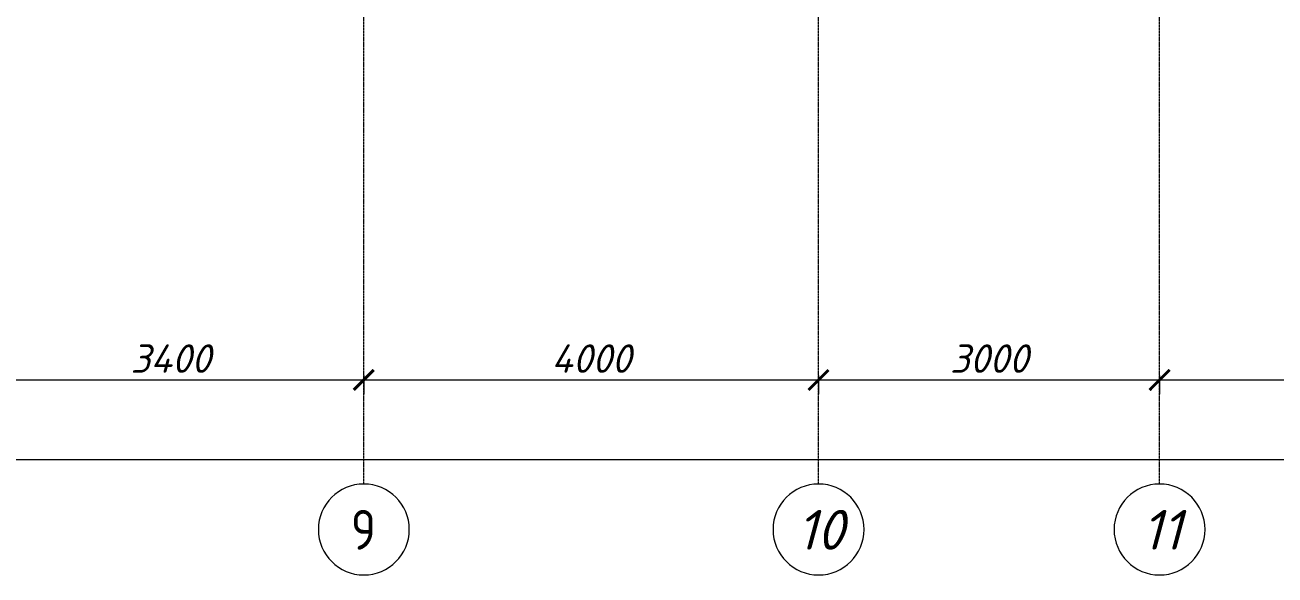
# Model space of a CAD drawing. Header units: millimetres. Extents: x 749182 to 2267578, y 70462 to 311449.
# Drawn here: x 1997650 to 2008646, y 70513 to 75349 of the extents above; entities that cross this region are included whole.
import ezdxf

# ---------------------------------------------------------------- set-up
doc = ezdxf.new("R2010")
doc.units = ezdxf.units.MM
doc.linetypes.add('ADSK_Линия сетки', pattern=[25, 20, -2.5, 0, -2.5])
doc.linetypes.add('осеваяX2', pattern=[4, 2.5, -0.5, 0.5, -0.5])
doc.layers.get('Defpoints').update_dxf_attribs({"color": 255})
doc.layers.add('Оси', color=165, linetype='осеваяX2', lineweight=13)
doc.layers.add('размеры', color=7, linetype='Continuous', lineweight=9)
doc.styles.add('М2', font='isocpeui.ttf')
doc.dimstyles.new('SPDS 1_100', dxfattribs={"dimscale": 100, "dimtxt": 2.5, "dimasz": 1.77, "dimexe": 1.25, "dimexo": 0.625, "dimtad": 1, "dimdec": 0, "dimrnd": 0.001, "dimzin": 9, "dimtxsty": 'М2', "dimblk": 'ARCHTICK', "dimcen": 2.5, "dimdle": 2, "dimclrt": 256, "dimadec": 0, "dimazin": 2, "dimtfac": 0.75, "dimtdec": 0, "dimtmove": 1, "dimatfit": 3, "dimfxl": 0, "dimtolj": 1, "dimlwd": 9, "dimlwe": 9, "dimarcsym": 0})

# ---------------------------------------------------------------- blocks, each defined once
blk = doc.blocks.new('Ось сетки - Круг_Ø8 мм-6577-01 План 1-го этажа маркировочный')
at = {"layer": 'Оси', "linetype": 'Continuous', "lineweight": 20}
for start, end in [(360, 180), (180, 360)]:
    blk.add_arc((0, 0), 4, start, end, dxfattribs=at)
blk = doc.blocks.new('_ArchTick')
at = {"color": 0, "linetype": 'ByBlock', "const_width": 0.15}
blk.add_lwpolyline([(-0.5, -0.5), (0.5, 0.5)], dxfattribs=at)
blk = doc.blocks.new('*D2879')
at = {"layer": 'Defpoints', "color": 0, "lineweight": 20, "transparency": 16777216}
for p in [(1997230, 72328), (2000630, 72328), (2000630, 72228)]:
    blk.add_point(p, dxfattribs=at)
at = {"layer": 'размеры', "color": 0, "lineweight": 9, "transparency": 16777216}
for p, q in [((1997230, 72266), (1997230, 72103)), ((2000630, 72266), (2000630, 72103)), ((1997030, 72228), (2000830, 72228))]:
    blk.add_line(p, q, dxfattribs=at)
at = {"layer": 'размеры', "color": 0, "lineweight": 9, "transparency": 16777216, "xscale": 177, "yscale": 177, "zscale": 177, "rotation": 180}
blk.add_blockref('_ArchTick', (1997230, 72228), dxfattribs=at)
at = {"layer": 'размеры', "color": 0, "lineweight": 9, "transparency": 16777216, "xscale": 177, "yscale": 177, "zscale": 177}
blk.add_blockref('_ArchTick', (2000630, 72228), dxfattribs=at)
at = {"layer": 'размеры', "lineweight": 20, "transparency": 16777216, "insert": (1998930, 72416), "char_height": 250, "width": 625.93, "attachment_point": 5, "style": 'М2'}
blk.add_mtext('\\A1;3400', dxfattribs=at)
blk = doc.blocks.new('*D2880')
at = {"layer": 'Defpoints', "color": 0, "lineweight": 20, "transparency": 16777216}
for p in [(2000630, 72328), (2004630, 72328), (2004630, 72228)]:
    blk.add_point(p, dxfattribs=at)
at = {"layer": 'размеры', "color": 0, "lineweight": 9, "transparency": 16777216}
for p, q in [((2000630, 72266), (2000630, 72103)), ((2004630, 72266), (2004630, 72103)), ((2000430, 72228), (2004830, 72228))]:
    blk.add_line(p, q, dxfattribs=at)
at = {"layer": 'размеры', "color": 0, "lineweight": 9, "transparency": 16777216, "xscale": 177, "yscale": 177, "zscale": 177, "rotation": 180}
blk.add_blockref('_ArchTick', (2000630, 72228), dxfattribs=at)
at = {"layer": 'размеры', "color": 0, "lineweight": 9, "transparency": 16777216, "xscale": 177, "yscale": 177, "zscale": 177}
blk.add_blockref('_ArchTick', (2004630, 72228), dxfattribs=at)
at = {"layer": 'размеры', "lineweight": 20, "transparency": 16777216, "insert": (2002630, 72416), "char_height": 250, "width": 625.93, "attachment_point": 5, "style": 'М2'}
blk.add_mtext('\\A1;4000', dxfattribs=at)
blk = doc.blocks.new('*D2881')
at = {"layer": 'Defpoints', "color": 0, "lineweight": 20, "transparency": 16777216}
for p in [(2004630, 72328), (2007630, 72328), (2007630, 72228)]:
    blk.add_point(p, dxfattribs=at)
at = {"layer": 'размеры', "color": 0, "lineweight": 9, "transparency": 16777216}
for p, q in [((2004630, 72266), (2004630, 72103)), ((2007630, 72266), (2007630, 72103)), ((2004430, 72228), (2007830, 72228))]:
    blk.add_line(p, q, dxfattribs=at)
at = {"layer": 'размеры', "color": 0, "lineweight": 9, "transparency": 16777216, "xscale": 177, "yscale": 177, "zscale": 177, "rotation": 180}
blk.add_blockref('_ArchTick', (2004630, 72228), dxfattribs=at)
at = {"layer": 'размеры', "color": 0, "lineweight": 9, "transparency": 16777216, "xscale": 177, "yscale": 177, "zscale": 177}
blk.add_blockref('_ArchTick', (2007630, 72228), dxfattribs=at)
at = {"layer": 'размеры', "lineweight": 20, "transparency": 16777216, "insert": (2006130, 72416), "char_height": 250, "width": 605.47, "attachment_point": 5, "style": 'М2'}
blk.add_mtext('\\A1;3000', dxfattribs=at)
blk = doc.blocks.new('*D2882')
at = {"layer": 'Defpoints', "color": 0, "lineweight": 20, "transparency": 16777216}
for p in [(2007630, 72328), (2014130, 72328), (2014130, 72228)]:
    blk.add_point(p, dxfattribs=at)
at = {"layer": 'размеры', "color": 0, "lineweight": 9, "transparency": 16777216}
for p, q in [((2007630, 72266), (2007630, 72103)), ((2014130, 72266), (2014130, 72103)), ((2007430, 72228), (2014330, 72228))]:
    blk.add_line(p, q, dxfattribs=at)
at = {"layer": 'размеры', "color": 0, "lineweight": 9, "transparency": 16777216, "xscale": 177, "yscale": 177, "zscale": 177, "rotation": 180}
blk.add_blockref('_ArchTick', (2007630, 72228), dxfattribs=at)
at = {"layer": 'размеры', "color": 0, "lineweight": 9, "transparency": 16777216, "xscale": 177, "yscale": 177, "zscale": 177}
blk.add_blockref('_ArchTick', (2014130, 72228), dxfattribs=at)
at = {"layer": 'размеры', "lineweight": 20, "transparency": 16777216, "insert": (2010880, 72416), "char_height": 250, "width": 605.47, "attachment_point": 5, "style": 'М2'}
blk.add_mtext('\\A1;6500', dxfattribs=at)
blk = doc.blocks.new('*D2891')
at = {"layer": 'Defpoints', "color": 0, "lineweight": 20, "transparency": 16777216}
for p in [(1952280, 71628), (2014130, 71628), (2014130, 71528)]:
    blk.add_point(p, dxfattribs=at)
at = {"layer": 'размеры', "color": 0, "lineweight": 9, "transparency": 16777216}
for p, q in [((1952080, 71528), (2014330, 71528)), ((1952280, 71566), (1952280, 71403)), ((2014130, 71566), (2014130, 71403))]:
    blk.add_line(p, q, dxfattribs=at)
at = {"layer": 'размеры', "color": 0, "lineweight": 9, "transparency": 16777216, "xscale": 177, "yscale": 177, "zscale": 177, "rotation": 180}
blk.add_blockref('_ArchTick', (1952280, 71528), dxfattribs=at)
at = {"layer": 'размеры', "color": 0, "lineweight": 9, "transparency": 16777216, "xscale": 177, "yscale": 177, "zscale": 177}
blk.add_blockref('_ArchTick', (2014130, 71528), dxfattribs=at)
at = {"layer": 'размеры', "lineweight": 20, "transparency": 16777216, "insert": (1983205, 71716), "char_height": 250, "width": 711.84, "attachment_point": 5, "style": 'М2'}
blk.add_mtext('\\A1;61850', dxfattribs=at)

msp = doc.modelspace()

# ---------------------------------------------------------------- linework, layer by layer
at = {"layer": 'Оси', "linetype": 'ADSK_Линия сетки'}
for p, q in [((2004630.1361, 71313.2448), (2004630.1361, 120151.4054)), ((2007630.1361, 71313.2448), (2007630.1361, 120151.4054)), ((2000630.1361, 71313.2448), (2000630.1361, 97285.4199))]:
    msp.add_line(p, q, dxfattribs=at)

# ---------------------------------------------------------------- block references
at = {"layer": 'Оси', "lineweight": 20, "xscale": 99.99999999999993, "yscale": 99.99999999999993, "zscale": 99.99999999999993}
for p in [(2000630.1361, 70913.2448), (2004630.1361, 70913.2448), (2007630.1361, 70913.2448)]:
    msp.add_blockref('Ось сетки - Круг_Ø8 мм-6577-01 План 1-го этажа маркировочный', p, dxfattribs=at)

# ---------------------------------------------------------------- texts
at = {"layer": 'Оси', "char_height": 350, "attachment_point": 1, "style": 'М2'}
for s, insert, width in [('\\fGOST Common|b0|i0|c204|p34|;\\W.9;9', (2000516.3555, 71085.7782), 274.177125), ('10', (2004438.9555, 71085.7782), 461.772), ('11', (2007474.5055, 71085.7782), 375.18975)]:
    msp.add_mtext(s, dxfattribs=dict(at, insert=insert, width=width))

# ---------------------------------------------------------------- dimensions: what is measured, and where the dimension line sits
at = {"layer": 'размеры', "lineweight": 20}
for base, p1, p2, picture, middle in [((2000630.1361, 72228.1439), (1997230.1361, 72328.1288), (2000630.1361, 72328.1288), '*D2879', (1998930.1361, 72415.6439)), ((2004630.1361, 72228.1439), (2000630.1361, 72328.1288), (2004630.1361, 72328.1288), '*D2880', (2002630.1361, 72415.6439)), ((2007630.1361, 72228.1439), (2004630.1361, 72328.1288), (2007630.1361, 72328.1288), '*D2881', (2006130.1361, 72415.6439)), ((2014130.1361, 72228.1439), (2007630.1361, 72328.1288), (2014130.1361, 72328.1288), '*D2882', (2010880.1361, 72415.6439)), ((2014130.1361, 71528.1439), (1952280.1361, 71628.1288), (2014130.1361, 71628.1288), '*D2891', (1983205.1361, 71715.6439))]:
    dim = msp.add_linear_dim(base=base, p1=p1, p2=p2, dimstyle='SPDS 1_100', dxfattribs=at)
    dim.commit()
    dim.dimension.update_dxf_attribs({"geometry": picture, "text_midpoint": middle})

doc.saveas('drawing.dxf')
